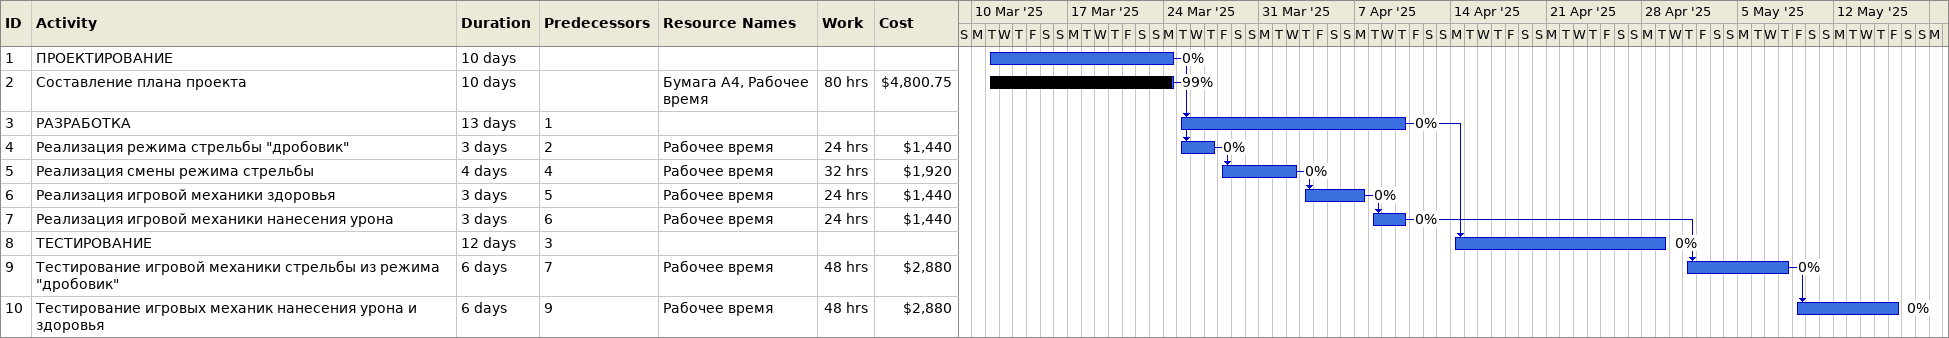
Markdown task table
| ID | Task | Duration | Start | Finish | Predecessors | Resources | % complete | Work (h) | Cost ($) |
|---|---|---|---|---|---|---|---|---|---|
| 1 | ПРОЕКТИРОВАНИЕ | 10d | 2025-03-11 | 2025-03-24 |  |  | 0 |  |  |
| 2 | Составление плана проекта | 10d | 2025-03-11 | 2025-03-24 |  | Бумага А4, Рабочее время | 99 | 80 | 4800.75 |
| 3 | РАЗРАБОТКА | 13d | 2025-03-25 | 2025-04-10 | 1 |  | 0 |  |  |
| 4 | Реализация режима стрельбы "дробовик" | 3d | 2025-03-25 | 2025-03-27 | 2 | Рабочее время | 0 | 24 | 1440 |
| 5 | Реализация смены режима стрельбы | 4d | 2025-03-28 | 2025-04-02 | 4 | Рабочее время | 0 | 32 | 1920 |
| 6 | Реализация игровой механики здоровья | 3d | 2025-04-03 | 2025-04-07 | 5 | Рабочее время | 0 | 24 | 1440 |
| 7 | Реализация игровой механики нанесения урона | 3d | 2025-04-08 | 2025-04-10 | 6 | Рабочее время | 0 | 24 | 1440 |
| 8 | ТЕСТИРОВАНИЕ | 12d | 2025-04-14 | 2025-04-29 | 3 |  | 0 |  |  |
| 9 | Тестирование игровой механики стрельбы из режима "дробовик" | 6d | 2025-05-01 | 2025-05-08 | 7 | Рабочее время | 0 | 48 | 2880 |
| 10 | Тестирование игровых механик нанесения урона и здоровья | 6d | 2025-05-09 | 2025-05-16 | 9 | Рабочее время | 0 | 48 | 2880 |
